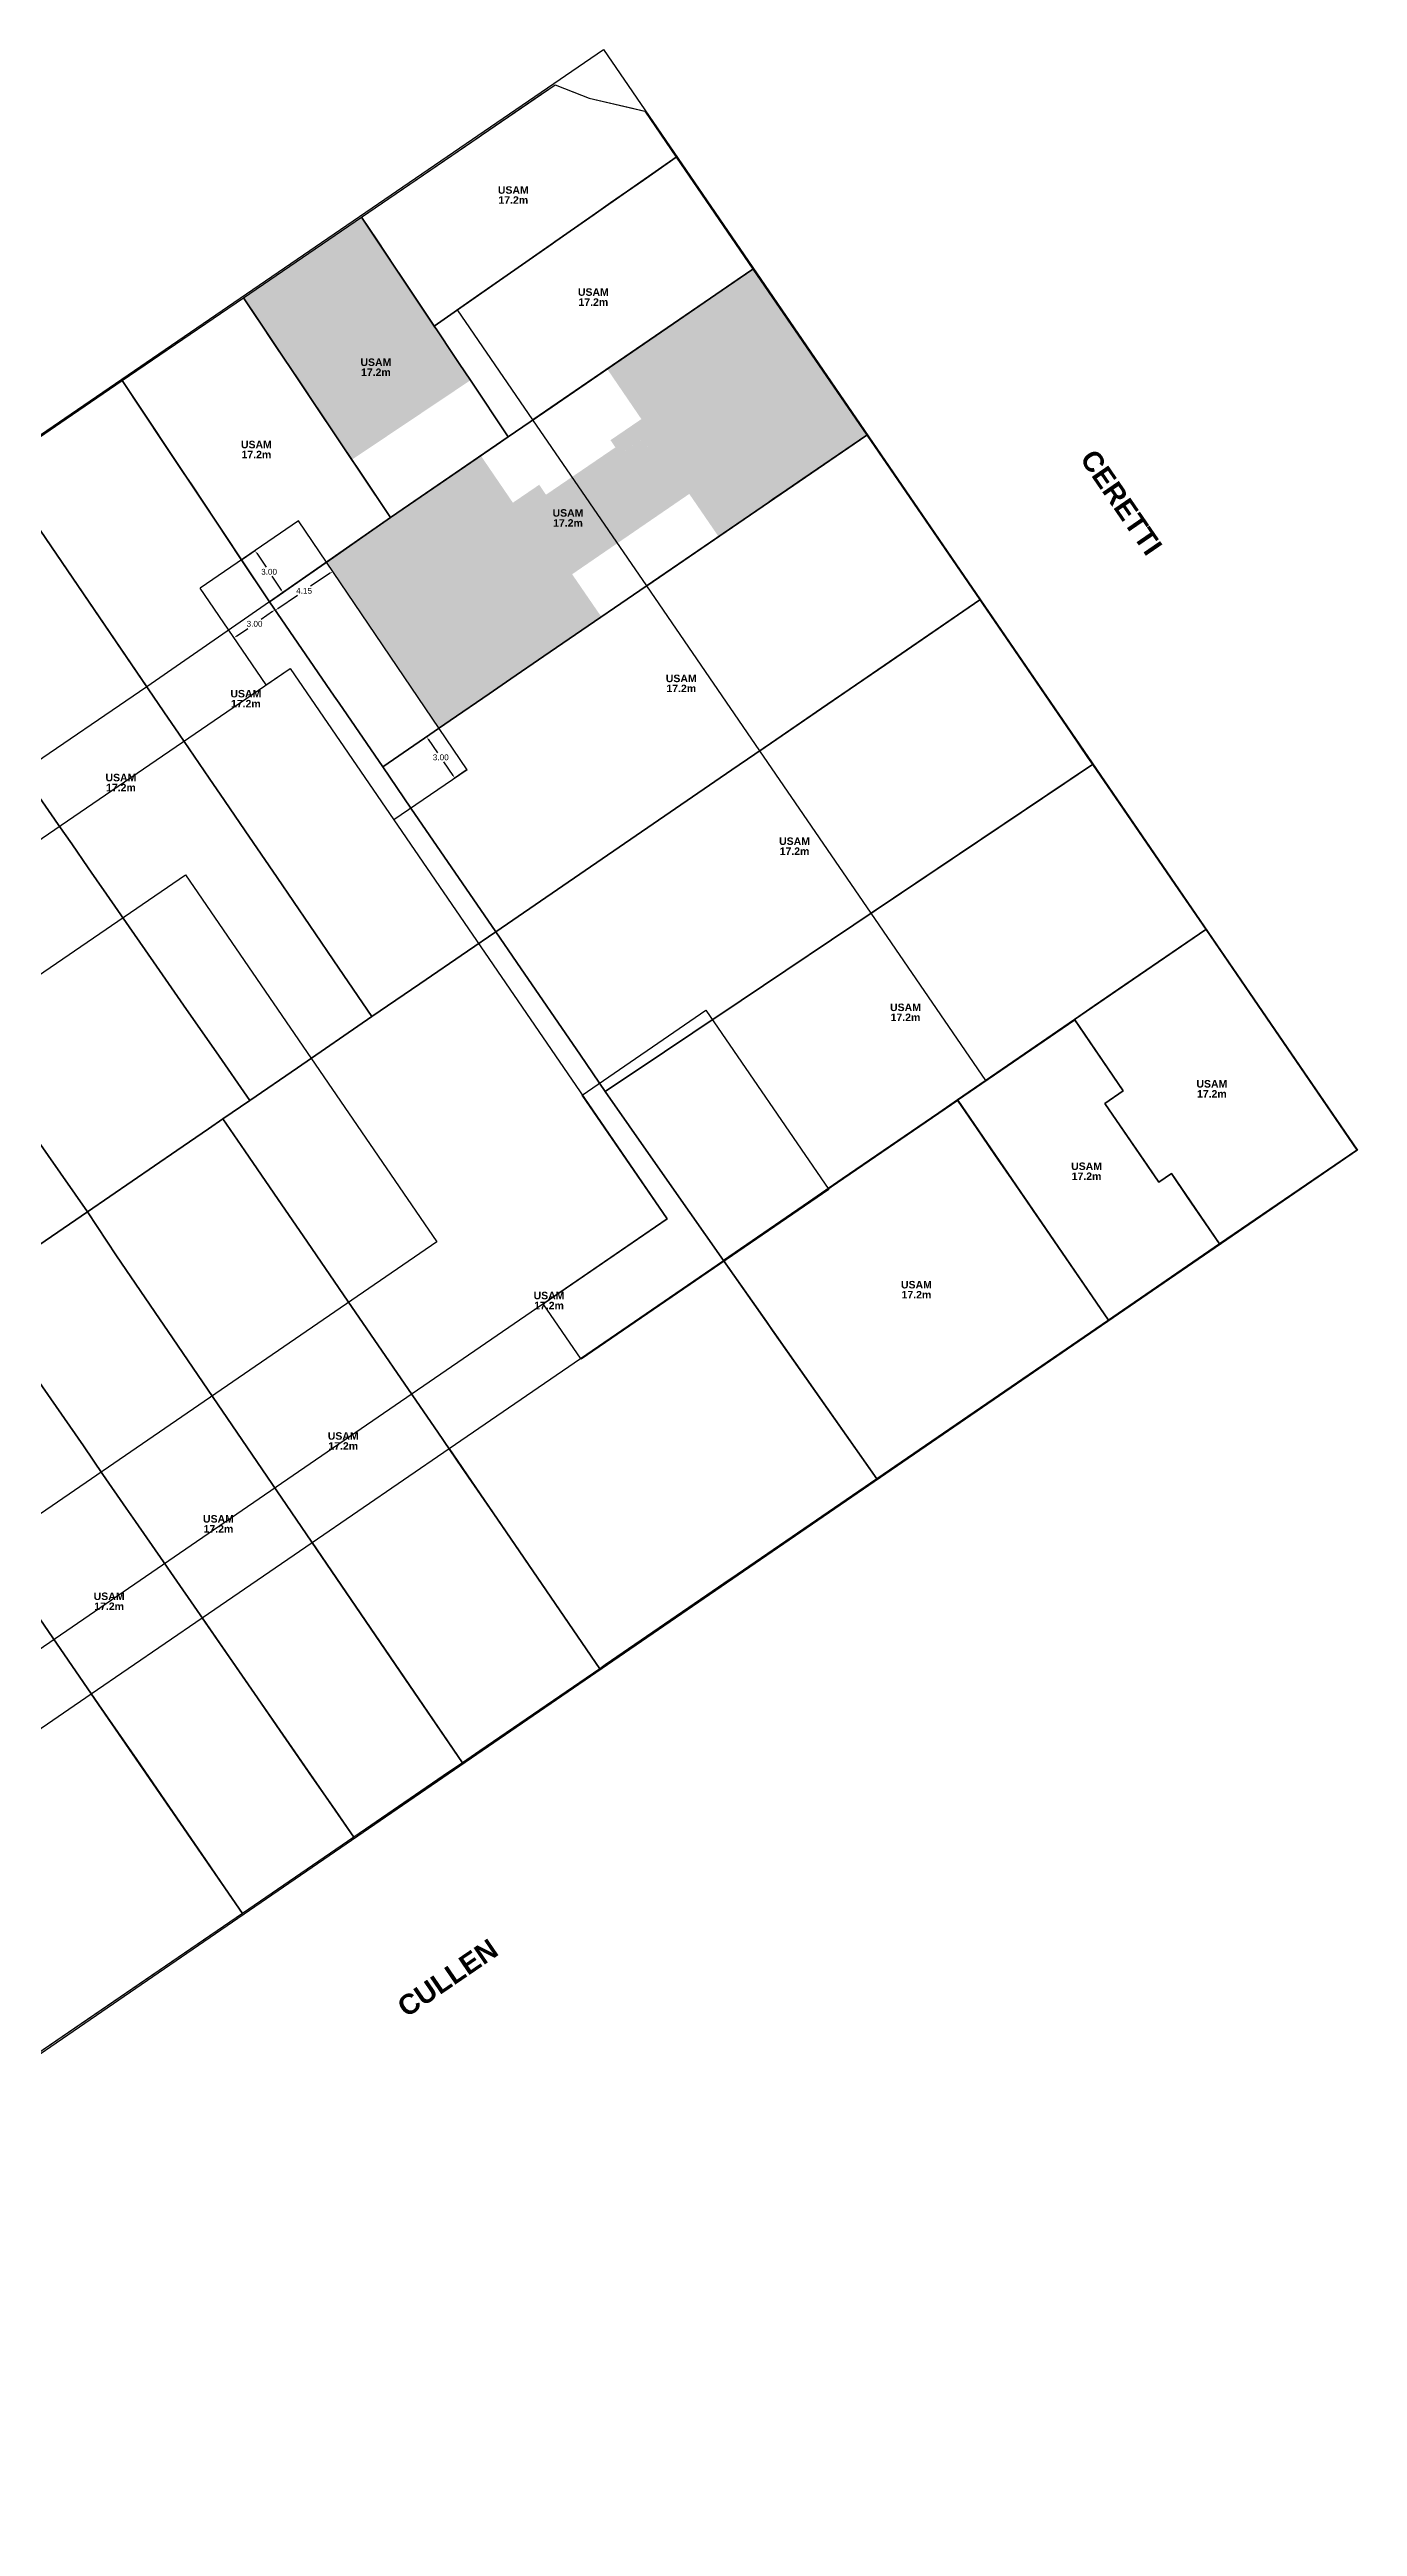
# Model space of a CAD drawing. Header units: metres. Extents: x 6362691 to 6362857, y 6173262 to 6173410.
# Drawn here: x 6362778.1 to 6362856.5, y 6173261.8 to 6173410.4 of the extents above; entities that cross this region are included whole.
import ezdxf
from ezdxf.enums import TextEntityAlignment as Align

# ---------------------------------------------------------------- set-up
doc = ezdxf.new("R2010")
doc.units = ezdxf.units.M
doc.header["$MEASUREMENT"] = 0
doc.linetypes.add('DASHED', pattern=[10, 5, -5])
doc.layers.add('banda_minima', color=6, linetype='Continuous', transparency=0.7)
for name, color, linetype, true_color in [('calles_etiquetas', 250, 'Continuous', 0x282828), ('lfi', 155, 'Continuous', 0x3579b1), ('manzanas', 250, 'Continuous', 0x404040), ('parcelas', 251, 'Continuous', 0x606060), ('parcelas_etiquetas', 251, 'Continuous', 0x606060), ('Tronera SI', 155, 'Continuous', 0x3579b1)]:
    doc.layers.add(name, color=color, linetype=linetype, true_color=true_color)
for name, color, linetype in [('Cotas', 250, 'Continuous'), ('Irregular', 3, 'Continuous'), ('lib', 20, 'Continuous')]:
    doc.layers.add(name, color=color, linetype=linetype)
doc.layers.add('mdr_tejidoconsolidado', color=9, linetype='Continuous', true_color=0xc0c0c0, transparency=0.4)
doc.styles.add('ARIAL', font='arialbd.ttf')
doc.styles.get("Standard").update_dxf_attribs({"font": 'arial.ttf'})
doc.dimstyles.get("Standard").update_dxf_attribs({"dimtxt": 2.5, "dimasz": 2.5, "dimexe": 1.25, "dimexo": 0.625, "dimtad": 1, "dimtxsty": 'Standard', "dimcen": 2.5, "dimazin": 3, "dimtfac": 1, "dimtmove": 0, "dimatfit": 3})

# ---------------------------------------------------------------- blocks, each defined once
blk = doc.blocks.new('*D7')
at = {"layer": 'Cotas', "transparency": 16777216}
for p, q in [((6362789.26, 6173375.23), (6362789.95, 6173375.7)), ((6362791.43, 6173376.71), (6362790.74, 6173376.24))]:
    blk.add_line(p, q, dxfattribs=at)
at = {"layer": 'Cotas', "lineweight": -2, "transparency": 16777216}
for p, q in [((6362791.62, 6173376.76), (6362791.61, 6173376.77)), ((6362789.15, 6173375.08), (6362789.14, 6173375.09))]:
    blk.add_line(p, q, dxfattribs=at)
at = {"layer": 'Cotas', "transparency": 16777216}
for points in [[(6362791.42, 6173376.73), (6362791.45, 6173376.69), (6362791.58, 6173376.81)], [(6362789.24, 6173375.26), (6362789.28, 6173375.21), (6362789.11, 6173375.13)]]:
    blk.add_solid(points, dxfattribs=at)
at = {"layer": 'Defpoints', "color": 0, "transparency": 16777216}
for p in [(6362791.58, 6173376.81), (6362789.11, 6173375.13), (6362789.11, 6173375.13)]:
    blk.add_point(p, dxfattribs=at)
at = {"layer": 'Cotas', "color": 0, "transparency": 16777216, "insert": (6362790.35, 6173375.97), "char_height": 0.18, "attachment_point": 5}
blk.add_mtext('\\A1;{\\H1.94444x;3.00}', dxfattribs=at)
blk = doc.blocks.new('*D9')
at = {"layer": 'Cotas', "transparency": 16777216}
for p, q in [((6362794.89, 6173379.01), (6362793.71, 6173378.22)), ((6362791.75, 6173376.89), (6362792.92, 6173377.68))]:
    blk.add_line(p, q, dxfattribs=at)
at = {"layer": 'Cotas', "lineweight": -2, "transparency": 16777216}
for p, q in [((6362795.05, 6173379.09), (6362795.06, 6173379.08)), ((6362791.62, 6173376.76), (6362791.62, 6173376.75))]:
    blk.add_line(p, q, dxfattribs=at)
at = {"layer": 'Cotas', "transparency": 16777216}
for points in [[(6362794.87, 6173379.04), (6362794.9, 6173378.99), (6362795.04, 6173379.11)], [(6362791.73, 6173376.91), (6362791.76, 6173376.86), (6362791.6, 6173376.79)]]:
    blk.add_solid(points, dxfattribs=at)
at = {"layer": 'Defpoints', "color": 0, "transparency": 16777216}
for p in [(6362795.02, 6173379.14), (6362795.04, 6173379.11), (6362791.58, 6173376.81)]:
    blk.add_point(p, dxfattribs=at)
at = {"layer": 'Cotas', "color": 0, "transparency": 16777216, "insert": (6362793.32, 6173377.95), "char_height": 0.35, "attachment_point": 5}
blk.add_mtext('\\A1;4.15', dxfattribs=at)
blk = doc.blocks.new('*D10')
at = {"layer": 'Cotas', "lineweight": -2, "transparency": 16777216}
for p, q in [((6362801.35, 6173369.66), (6362800.63, 6173369.17)), ((6362803.04, 6173367.19), (6362802.33, 6173366.7))]:
    blk.add_line(p, q, dxfattribs=at)
at = {"layer": 'Cotas', "transparency": 16777216}
for p, q in [((6362800.77, 6173369.05), (6362801.33, 6173368.23)), ((6362802.26, 6173366.87), (6362801.7, 6173367.69))]:
    blk.add_line(p, q, dxfattribs=at)
for points in [[(6362800.79, 6173369.06), (6362800.75, 6173369.03), (6362800.67, 6173369.19)], [(6362802.29, 6173366.89), (6362802.24, 6173366.85), (6362802.36, 6173366.72)]]:
    blk.add_solid(points, dxfattribs=at)
at = {"layer": 'Defpoints', "color": 0, "transparency": 16777216}
for p in [(6362801.4, 6173369.7), (6362802.36, 6173366.72), (6362803.09, 6173367.22)]:
    blk.add_point(p, dxfattribs=at)
at = {"layer": 'Cotas', "color": 0, "transparency": 16777216, "insert": (6362801.52, 6173367.96), "char_height": 0.35, "attachment_point": 5}
blk.add_mtext('\\A1;3.00', dxfattribs=at)
blk = doc.blocks.new('*D16')
at = {"layer": 'Cotas', "lineweight": -2, "transparency": 16777216}
for p, q in [((6362789.62, 6173379.85), (6362790.41, 6173380.38)), ((6362791.3, 6173377.33), (6362792.09, 6173377.86))]:
    blk.add_line(p, q, dxfattribs=at)
at = {"layer": 'Cotas', "transparency": 16777216}
for p, q in [((6362790.48, 6173380.2), (6362791.04, 6173379.36)), ((6362791.96, 6173377.98), (6362791.4, 6173378.82))]:
    blk.add_line(p, q, dxfattribs=at)
for points in [[(6362790.5, 6173380.22), (6362790.45, 6173380.19), (6362790.38, 6173380.35)], [(6362791.98, 6173378), (6362791.93, 6173377.97), (6362792.06, 6173377.83)]]:
    blk.add_solid(points, dxfattribs=at)
at = {"layer": 'Defpoints', "color": 0, "transparency": 16777216}
for p in [(6362789.57, 6173379.81), (6362791.25, 6173377.29), (6362792.06, 6173377.83)]:
    blk.add_point(p, dxfattribs=at)
at = {"layer": 'Cotas', "color": 0, "transparency": 16777216, "insert": (6362791.22, 6173379.09), "char_height": 0.35, "attachment_point": 5}
blk.add_mtext('\\A1;3.00', dxfattribs=at)

msp = doc.modelspace()

# ---------------------------------------------------------------- hatches: boundary and pattern name
at = {"layer": 'mdr_tejidoconsolidado'}
h = msp.add_hatch(color=256, dxfattribs=at)
h.dxf.hatch_style = 1
h.paths.add_polyline_path([(6362797.677, 6173399.009), (6362790.537, 6173394.249), (6362789.68, 6173395.528), (6362796.768, 6173400.372)])
h.paths.add_polyline_path([(6362798.77, 6173397.37), (6362796.524, 6173395.865), (6362791.645, 6173392.595), (6362790.537, 6173394.249), (6362797.677, 6173399.009)])
h.paths.add_polyline_path([(6362799.046, 6173392.101), (6362794.166, 6173388.831), (6362794.081, 6173388.959), (6362792.978, 6173390.604), (6362791.645, 6173392.595), (6362796.524, 6173395.865)])
h.paths.add_polyline_path([(6362801.133, 6173393.826), (6362801.284, 6173393.6), (6362799.046, 6173392.101), (6362796.524, 6173395.865), (6362798.77, 6173397.37)])
h.paths.add_polyline_path([(6362802.303, 6173392.072), (6362795.188, 6173387.307), (6362794.166, 6173388.831), (6362799.046, 6173392.101), (6362801.284, 6173393.6)])
h.paths.add_polyline_path([(6362802.626, 6173391.588), (6362795.512, 6173386.823), (6362795.188, 6173387.307), (6362802.303, 6173392.072)])
h.paths.add_polyline_path([(6362803.298, 6173390.581), (6362796.186, 6173385.816), (6362795.512, 6173386.823), (6362802.626, 6173391.588)])
h = msp.add_hatch(color=256, dxfattribs=at)
h.dxf.hatch_style = 1
h.paths.add_polyline_path([(6362809.28, 6173384.704), (6362810.673, 6173382.662), (6362813.386, 6173384.512), (6362813.148, 6173384.86), (6362814.466, 6173385.759), (6362813.599, 6173387.03), (6362812.284, 6173386.133), (6362811.995, 6173386.556), (6362811.7, 6173386.988), (6362813.553, 6173388.252), (6362811.503, 6173391.258), (6362815.45, 6173393.965), (6362816.316, 6173394.559), (6362819.291, 6173396.598), (6362820.243, 6173397.251), (6362823.217, 6173392.915), (6362823.736, 6173392.157), (6362825.316, 6173389.853), (6362827.07, 6173387.297), (6362823.24, 6173384.671), (6362822.272, 6173384.007), (6362821.421, 6173383.424), (6362821.174, 6173383.254), (6362818.183, 6173381.203), (6362816.426, 6173383.764), (6362809.4, 6173378.944), (6362811.156, 6173376.385), (6362809.608, 6173375.324), (6362807.711, 6173374.023), (6362805.732, 6173372.666), (6362804.423, 6173371.769), (6362802.081, 6173370.163), (6362801.415, 6173369.707), (6362794.654, 6173379.666), (6362795.103, 6173379.979), (6362795.198, 6173380.045), (6362796.637, 6173381.049), (6362797.528, 6173381.67), (6362798.507, 6173382.351), (6362803.921, 6173386.059), (6362805.845, 6173383.237), (6362807.424, 6173384.314), (6362807.831, 6173383.716)])
h.paths.add_polyline_path([(6362809.28, 6173384.704), (6362811.995, 6173386.556), (6362812.284, 6173386.132), (6362813.599, 6173387.029), (6362814.466, 6173385.759), (6362813.148, 6173384.86), (6362813.386, 6173384.512), (6362810.673, 6173382.662)], flags=17)

# ---------------------------------------------------------------- linework, layer by layer
at = {"layer": 'banda_minima', "linetype": 'DASHED', "ltscale": 5}
for points in [[(6362796.768, 6173400.372), (6362808.384, 6173408.313), (6362810.42, 6173407.502), (6362813.753, 6173406.73), (6362815.644, 6173403.97), (6362801.133, 6173393.826), (6362796.768, 6173400.372)], [(6362807.048, 6173388.202), (6362802.53, 6173394.803), (6362815.644, 6173403.97), (6362820.243, 6173397.251), (6362807.048, 6173388.202)], [(6362798.507, 6173382.352), (6362789.68, 6173395.528), (6362796.768, 6173400.372), (6362805.564, 6173387.185), (6362798.507, 6173382.352)], [(6362807.048, 6173388.202), (6362820.243, 6173397.251), (6362827.07, 6173387.297), (6362813.874, 6173378.249), (6362807.048, 6173388.202)], [(6362789.68, 6173395.528), (6362798.507, 6173382.352), (6362791.25, 6173377.295), (6362782.406, 6173390.561), (6362789.68, 6173395.528)], [(6362774.877, 6173385.41), (6362782.406, 6173390.561), (6362791.25, 6173377.295), (6362783.894, 6173372.193), (6362774.877, 6173385.41)], [(6362833.856, 6173377.402), (6362820.659, 6173368.356), (6362813.874, 6173378.249), (6362827.07, 6173387.297), (6362833.856, 6173377.402)], [(6362767.273, 6173380.215), (6362774.877, 6173385.41), (6362783.894, 6173372.193), (6362776.394, 6173367.069), (6362767.273, 6173380.215)], [(6362820.659, 6173368.355), (6362833.856, 6173377.402), (6362840.619, 6173367.526), (6362827.334, 6173358.609), (6362820.659, 6173368.355)], [(6362840.619, 6173367.526), (6362847.404, 6173357.631), (6362834.21, 6173348.581), (6362827.333, 6173358.609), (6362840.619, 6173367.526)], [(6362856.467, 6173344.401), (6362848.233, 6173338.767), (6362845.343, 6173342.987), (6362844.592, 6173342.466), (6362841.358, 6173347.2), (6362842.458, 6173347.957), (6362839.527, 6173352.236), (6362847.404, 6173357.631), (6362856.467, 6173344.401)], [(6362848.233, 6173338.767), (6362841.571, 6173334.189), (6362832.523, 6173347.391), (6362839.545, 6173352.209), (6362842.458, 6173347.957), (6362841.358, 6173347.2), (6362844.592, 6173342.466), (6362845.343, 6173342.987), (6362848.233, 6173338.767)], [(6362832.526, 6173347.387), (6362841.571, 6173334.189), (6362827.672, 6173324.674), (6362818.481, 6173337.773), (6362832.526, 6173347.387)], [(6362827.672, 6173324.674), (6362811.059, 6173313.29), (6362802.014, 6173326.489), (6362818.481, 6173337.773), (6362827.672, 6173324.674)], [(6362802.014, 6173326.489), (6362811.059, 6173313.29), (6362802.817, 6173307.649), (6362793.797, 6173320.863), (6362802.014, 6173326.489)], [(6362796.296, 6173303.184), (6362787.2, 6173316.347), (6362793.797, 6173320.863), (6362802.817, 6173307.649), (6362796.296, 6173303.184)], [(6362796.296, 6173303.184), (6362789.633, 6173298.61), (6362780.557, 6173311.786), (6362787.2, 6173316.347), (6362796.296, 6173303.184)], [(6362789.633, 6173298.61), (6362775.338, 6173288.824), (6362766.298, 6173302.026), (6362780.557, 6173311.786), (6362789.633, 6173298.61)]]:
    msp.add_lwpolyline(points, close=True, dxfattribs=at)
at = {"layer": 'Irregular'}
for p, q in [((6362792.976, 6173382.154), (6362787.085, 6173378.108)), ((6362803.095, 6173367.221), (6362792.976, 6173382.154)), ((6362791.037, 6173372.301), (6362787.085, 6173378.108)), ((6362803.095, 6173367.221), (6362798.696, 6173364.208))]:
    msp.add_line(p, q, dxfattribs=at)
msp.add_lwpolyline([(6362791.037, 6173372.301), (6362792.479, 6173373.283), (6362798.696, 6173364.208)], dxfattribs=at)
at = {"layer": 'lfi', "color": 155, "true_color": 0x3579b1}
msp.add_lwpolyline([(6362792.477, 6173373.287), (6362815.091, 6173340.278), (6362754.923, 6173298.991), (6362732.208, 6173332.048), (6362792.477, 6173373.287)], close=True, dxfattribs=at)
at = {"layer": 'lib'}
msp.add_lwpolyline([(6362786.209, 6173360.908), (6362801.285, 6173338.902), (6362761.174, 6173311.378), (6362746.031, 6173333.416), (6362786.209, 6173360.908)], close=True, dxfattribs=at)
at = {"layer": 'manzanas', "color": 250, "true_color": 0x404040}
msp.add_lwpolyline([(6362811.279, 6173410.422), (6362856.507, 6173344.405), (6362736.172, 6173261.831), (6362690.742, 6173327.945), (6362811.279, 6173410.422)], close=True, dxfattribs=at)
at = {"layer": 'parcelas', "color": 251, "true_color": 0x606060}
for points in [[(6362803.819, 6173405.192), (6362803.984, 6173405.306), (6362807.349, 6173407.605), (6362808.384, 6173408.313), (6362809.51, 6173407.864), (6362810.42, 6173407.502), (6362813.023, 6173406.9), (6362813.753, 6173406.73), (6362814.055, 6173406.29), (6362814.336, 6173405.88), (6362815.184, 6173404.642), (6362815.644, 6173403.97), (6362813.671, 6173402.59), (6362811.706, 6173401.217), (6362810.718, 6173400.526), (6362808.371, 6173398.886), (6362808.206, 6173398.771), (6362806.624, 6173397.665), (6362803.672, 6173395.602), (6362801.133, 6173393.826), (6362798.77, 6173397.37), (6362797.677, 6173399.009), (6362796.768, 6173400.372), (6362803.819, 6173405.192)], [(6362808.203, 6173388.994), (6362805.564, 6173387.185), (6362803.298, 6173390.581), (6362802.626, 6173391.588), (6362802.303, 6173392.072), (6362801.284, 6173393.6), (6362801.133, 6173393.826), (6362803.672, 6173395.602), (6362806.624, 6173397.665), (6362808.206, 6173398.771), (6362808.371, 6173398.886), (6362810.718, 6173400.526), (6362811.706, 6173401.217), (6362813.671, 6173402.59), (6362815.644, 6173403.97), (6362816.405, 6173402.859), (6362818.535, 6173399.747), (6362820.243, 6173397.251), (6362819.29, 6173396.598), (6362815.45, 6173393.965), (6362808.845, 6173389.435), (6362808.203, 6173388.994)], [(6362791.645, 6173392.595), (6362790.537, 6173394.249), (6362789.68, 6173395.528), (6362796.768, 6173400.372), (6362797.677, 6173399.009), (6362798.77, 6173397.37), (6362801.133, 6173393.826), (6362801.284, 6173393.6), (6362802.303, 6173392.072), (6362802.626, 6173391.588), (6362803.298, 6173390.581), (6362805.564, 6173387.185), (6362804.836, 6173386.687), (6362798.507, 6173382.352), (6362796.503, 6173385.344), (6362796.186, 6173385.816), (6362795.512, 6173386.823), (6362795.188, 6173387.307), (6362794.166, 6173388.831), (6362792.979, 6173390.604), (6362791.645, 6173392.595)], [(6362791.25, 6173377.295), (6362795.103, 6173379.979), (6362796.637, 6173381.049), (6362798.507, 6173382.352), (6362804.836, 6173386.687), (6362805.564, 6173387.185), (6362808.203, 6173388.994), (6362808.845, 6173389.435), (6362815.45, 6173393.965), (6362819.29, 6173396.598), (6362820.243, 6173397.251), (6362823.217, 6173392.915), (6362823.736, 6173392.157), (6362825.316, 6173389.853), (6362827.07, 6173387.297), (6362823.24, 6173384.67), (6362822.272, 6173384.007), (6362821.421, 6173383.424), (6362821.173, 6173383.254), (6362809.608, 6173375.324), (6362807.711, 6173374.023), (6362805.732, 6173372.666), (6362804.423, 6173371.77), (6362802.081, 6173370.163), (6362798.035, 6173367.39), (6362795.423, 6173371.202), (6362795.126, 6173371.636), (6362791.25, 6173377.295)], [(6362782.406, 6173390.561), (6362789.68, 6173395.528), (6362790.537, 6173394.249), (6362791.645, 6173392.595), (6362792.979, 6173390.604), (6362794.166, 6173388.831), (6362795.188, 6173387.307), (6362795.512, 6173386.823), (6362796.186, 6173385.816), (6362796.503, 6173385.344), (6362798.507, 6173382.352), (6362796.637, 6173381.049), (6362795.103, 6173379.979), (6362791.25, 6173377.295), (6362789.513, 6173379.898), (6362786.579, 6173384.3), (6362786.091, 6173385.033), (6362784.929, 6173386.775), (6362782.406, 6173390.561)], [(6362827.07, 6173387.297), (6362833.856, 6173377.402), (6362828.207, 6173373.529), (6362824.704, 6173371.128), (6362821.308, 6173368.8), (6362818.987, 6173367.21), (6362814.255, 6173363.965), (6362811.203, 6173361.873), (6362804.814, 6173357.494), (6362799.733, 6173364.911), (6362798.035, 6173367.39), (6362802.081, 6173370.163), (6362804.423, 6173371.77), (6362805.732, 6173372.666), (6362807.711, 6173374.023), (6362809.608, 6173375.324), (6362821.173, 6173383.254), (6362821.421, 6173383.424), (6362822.272, 6173384.007), (6362823.24, 6173384.67), (6362827.07, 6173387.297)], [(6362818.987, 6173367.21), (6362821.308, 6173368.8), (6362824.704, 6173371.128), (6362828.207, 6173373.529), (6362833.856, 6173377.402), (6362834.016, 6173377.164), (6362838.807, 6173370.171), (6362840.321, 6173367.961), (6362840.619, 6173367.526), (6362838.955, 6173366.41), (6362833.724, 6173362.898), (6362827.628, 6173358.806), (6362819.539, 6173353.378), (6362816.631, 6173351.428), (6362814.947, 6173350.297), (6362811.385, 6173347.906), (6362809.892, 6173350.085), (6362806.076, 6173355.652), (6362804.814, 6173357.494), (6362811.203, 6173361.873), (6362814.255, 6173363.965), (6362818.987, 6173367.21)], [(6362841.749, 6173365.878), (6362845.989, 6173359.697), (6362847.404, 6173357.631), (6362842.181, 6173354.051), (6362840.721, 6173353.05), (6362839.527, 6173352.236), (6362832.508, 6173347.412), (6362831.386, 6173346.642), (6362825.606, 6173342.671), (6362823.586, 6173341.284), (6362821.914, 6173340.135), (6362818.479, 6173337.776), (6362815.379, 6173342.203), (6362812.815, 6173345.863), (6362811.385, 6173347.906), (6362814.947, 6173350.297), (6362816.631, 6173351.428), (6362819.539, 6173353.378), (6362827.628, 6173358.806), (6362833.724, 6173362.898), (6362838.955, 6173366.41), (6362840.619, 6173367.526), (6362841.749, 6173365.878)], [(6362827.672, 6173324.674), (6362819.291, 6173318.932), (6362818.883, 6173318.653), (6362811.383, 6173313.515), (6362811.059, 6173313.29), (6362804.876, 6173322.311), (6362803.541, 6173324.26), (6362802.79, 6173325.356), (6362801.334, 6173327.482), (6362801.164, 6173327.73), (6362795.946, 6173335.343), (6362793.528, 6173338.872), (6362791.512, 6173341.815), (6362789.766, 6173344.362), (6362788.456, 6173346.274), (6362790.059, 6173347.378), (6362792.926, 6173349.343), (6362797.393, 6173352.405), (6362800.266, 6173354.375), (6362803.128, 6173356.339), (6362804.814, 6173357.494), (6362806.076, 6173355.652), (6362809.892, 6173350.085), (6362811.385, 6173347.906), (6362812.815, 6173345.863), (6362815.379, 6173342.203), (6362818.479, 6173337.776), (6362821.05, 6173334.112), (6362821.42, 6173333.584), (6362827.672, 6173324.674)], [(6362855.668, 6173345.567), (6362856.467, 6173344.401), (6362855.268, 6173343.581), (6362848.233, 6173338.767), (6362846.331, 6173341.543), (6362845.343, 6173342.987), (6362844.592, 6173342.466), (6362843.907, 6173343.469), (6362843.687, 6173343.791), (6362842.24, 6173345.909), (6362841.358, 6173347.2), (6362842.458, 6173347.957), (6362839.527, 6173352.236), (6362840.721, 6173353.05), (6362842.181, 6173354.051), (6362847.404, 6173357.631), (6362855.668, 6173345.567)], [(6362848.233, 6173338.767), (6362848.027, 6173338.626), (6362847.75, 6173338.435), (6362842.414, 6173334.771), (6362841.825, 6173334.373), (6362841.571, 6173334.189), (6362837.772, 6173339.732), (6362837.062, 6173340.767), (6362836.947, 6173340.936), (6362836.155, 6173342.091), (6362835.894, 6173342.472), (6362835.436, 6173343.141), (6362834.764, 6173344.121), (6362832.508, 6173347.412), (6362839.527, 6173352.236), (6362842.458, 6173347.957), (6362841.358, 6173347.2), (6362842.24, 6173345.909), (6362843.687, 6173343.791), (6362843.907, 6173343.469), (6362844.592, 6173342.466), (6362845.343, 6173342.987), (6362846.331, 6173341.543), (6362848.233, 6173338.767)], [(6362821.914, 6173340.135), (6362823.586, 6173341.284), (6362825.606, 6173342.671), (6362831.386, 6173346.642), (6362832.508, 6173347.412), (6362834.764, 6173344.121), (6362835.436, 6173343.141), (6362835.894, 6173342.472), (6362836.155, 6173342.091), (6362836.947, 6173340.936), (6362837.062, 6173340.767), (6362837.772, 6173339.732), (6362841.571, 6173334.189), (6362834.654, 6173329.454), (6362827.672, 6173324.674), (6362821.42, 6173333.584), (6362821.05, 6173334.112), (6362818.479, 6173337.776), (6362821.914, 6173340.135)], [(6362789.766, 6173344.362), (6362791.512, 6173341.815), (6362793.528, 6173338.872), (6362795.946, 6173335.343), (6362801.164, 6173327.73), (6362801.334, 6173327.482), (6362802.79, 6173325.356), (6362803.541, 6173324.26), (6362804.876, 6173322.311), (6362811.059, 6173313.29), (6362803.853, 6173308.364), (6362802.817, 6173307.649), (6362799.404, 6173312.649), (6362788.419, 6173328.741), (6362785.161, 6173333.515), (6362784.643, 6173334.274), (6362782.067, 6173338.047), (6362780.32, 6173340.705), (6362785.689, 6173344.379), (6362787.59, 6173345.681), (6362788.456, 6173346.274), (6362789.766, 6173344.362)], [(6362789.633, 6173298.61), (6362781.379, 6173292.96), (6362775.338, 6173288.824), (6362774.008, 6173290.766), (6362772.305, 6173293.253), (6362767.874, 6173299.724), (6362763.343, 6173306.34), (6362761.73, 6173308.696), (6362755.294, 6173318.096), (6362752.307, 6173322.458), (6362746.772, 6173330.541), (6362744.847, 6173333.353), (6362752.33, 6173338.478), (6362759.017, 6173343.058), (6362759.443, 6173342.439), (6362766.949, 6173331.541), (6362774.623, 6173320.402), (6362778.243, 6173315.146), (6362781.012, 6173311.125), (6362783.279, 6173307.835), (6362785.689, 6173304.336), (6362787.407, 6173301.842), (6362788.353, 6173300.469), (6362789.633, 6173298.61)], [(6362801.656, 6173306.854), (6362796.296, 6173303.184), (6362795.017, 6173305.035), (6362793.805, 6173306.789), (6362792.069, 6173309.301), (6362790.337, 6173311.808), (6362787.081, 6173316.519), (6362785.327, 6173319.056), (6362784.885, 6173319.696), (6362783.205, 6173322.128), (6362782.657, 6173322.92), (6362781.257, 6173324.947), (6362780.08, 6173326.651), (6362776.812, 6173331.379), (6362773.568, 6173336.074), (6362777.082, 6173338.484), (6362780.32, 6173340.705), (6362782.067, 6173338.047), (6362784.643, 6173334.274), (6362785.161, 6173333.515), (6362788.419, 6173328.741), (6362799.404, 6173312.649), (6362802.817, 6173307.649), (6362801.656, 6173306.854)]]:
    msp.add_lwpolyline(points, close=True, dxfattribs=at)
for points in [[(6362774.877, 6173385.41), (6362779.684, 6173388.699), (6362782.406, 6173390.561), (6362784.929, 6173386.775), (6362786.091, 6173385.033), (6362786.579, 6173384.3), (6362789.513, 6173379.898), (6362791.25, 6173377.295), (6362795.126, 6173371.636), (6362795.423, 6173371.202), (6362798.035, 6173367.39), (6362799.733, 6173364.911), (6362804.814, 6173357.494), (6362803.128, 6173356.339), (6362800.266, 6173354.375), (6362797.393, 6173352.405), (6362795.404, 6173355.321), (6362793.656, 6173357.883), (6362791.697, 6173360.754), (6362789.784, 6173363.559), (6362788.543, 6173365.377), (6362787.631, 6173366.716), (6362785.827, 6173369.359), (6362784.913, 6173370.699), (6362782.096, 6173374.827), (6362774.877, 6173385.41)], [(6362774.877, 6173385.41), (6362782.096, 6173374.827), (6362784.913, 6173370.699), (6362785.827, 6173369.359), (6362787.631, 6173366.716), (6362788.543, 6173365.377), (6362789.784, 6173363.559), (6362791.697, 6173360.754), (6362793.656, 6173357.883), (6362795.404, 6173355.321), (6362797.393, 6173352.405), (6362792.926, 6173349.343), (6362790.059, 6173347.378), (6362788.041, 6173350.285), (6362786.275, 6173352.829), (6362784.289, 6173355.691), (6362782.334, 6173358.509), (6362781.291, 6173360.011), (6362781.049, 6173360.361), (6362780.378, 6173361.327), (6362779.381, 6173362.765), (6362778.614, 6173363.87), (6362778.354, 6173364.244), (6362776.406, 6173367.052)], [(6362776.406, 6173367.052), (6362778.354, 6173364.244), (6362778.614, 6173363.87), (6362779.381, 6173362.765), (6362780.378, 6173361.327), (6362781.049, 6173360.361), (6362781.291, 6173360.011), (6362782.334, 6173358.509), (6362784.289, 6173355.691), (6362786.275, 6173352.829), (6362788.041, 6173350.285), (6362790.059, 6173347.378), (6362788.456, 6173346.274), (6362787.59, 6173345.681), (6362785.689, 6173344.379), (6362780.32, 6173340.705), (6362775.608, 6173347.454)], [(6362775.608, 6173347.454), (6362780.32, 6173340.705), (6362777.082, 6173338.484)], [(6362776.812, 6173331.379), (6362780.08, 6173326.651), (6362781.257, 6173324.947), (6362782.657, 6173322.92), (6362783.205, 6173322.128), (6362784.885, 6173319.696), (6362785.327, 6173319.056), (6362787.081, 6173316.519), (6362790.337, 6173311.808), (6362792.069, 6173309.301), (6362793.805, 6173306.789), (6362795.017, 6173305.035), (6362795.017, 6173305.035), (6362796.296, 6173303.184), (6362789.633, 6173298.61), (6362788.353, 6173300.469), (6362787.407, 6173301.842), (6362785.689, 6173304.336), (6362783.279, 6173307.835), (6362781.012, 6173311.125), (6362778.243, 6173315.146), (6362774.623, 6173320.402)]]:
    msp.add_lwpolyline(points, dxfattribs=at)
at = {"layer": 'Tronera SI', "color": 155, "true_color": 0x3579b1}
msp.add_lwpolyline([(6362810.004, 6173347.703), (6362817.429, 6173352.789), (6362824.789, 6173342.045), (6362809.95, 6173331.863), (6362807.67, 6173335.186), (6362815.091, 6173340.278), (6362810.004, 6173347.703)], close=True, dxfattribs=at)

# ---------------------------------------------------------------- texts
at = {"layer": 'calles_etiquetas', "color": 7, "style": 'ARIAL'}
for s, rotation, p in [('CERETTI', -55.55298, (6362842.345, 6173383.259)), ('CULLEN', 34.3411, (6362801.928, 6173294.745))]:
    msp.add_text(s, height=1.2, rotation=rotation, dxfattribs=at).set_placement(p, align=Align.MIDDLE_CENTER)
at = {"layer": 'parcelas_etiquetas', "color": 252, "style": 'ARIAL'}
for s, p in [('USAM', (6362805.87, 6173401.995)), ('17.2m', (6362805.87, 6173401.395)), ('USAM', (6362810.672, 6173395.872)), ('17.2m', (6362810.672, 6173395.272)), ('USAM', (6362797.627, 6173391.663)), ('17.2m', (6362797.627, 6173391.063)), ('USAM', (6362790.46, 6173386.727)), ('17.2m', (6362790.46, 6173386.127)), ('USAM', (6362809.15, 6173382.623)), ('17.2m', (6362809.15, 6173382.023)), ('USAM', (6362815.945, 6173372.696)), ('USAM', (6362789.826, 6173371.781)), ('17.2m', (6362789.826, 6173371.181)), ('17.2m', (6362815.945, 6173372.096)), ('USAM', (6362782.334, 6173366.748)), ('17.2m', (6362782.334, 6173366.148)), ('USAM', (6362822.739, 6173362.93)), ('17.2m', (6362822.739, 6173362.33)), ('USAM', (6362829.395, 6173352.964)), ('17.2m', (6362829.395, 6173352.364)), ('USAM', (6362847.772, 6173348.374)), ('17.2m', (6362847.772, 6173347.774)), ('USAM', (6362840.256, 6173343.43)), ('17.2m', (6362840.256, 6173342.83)), ('USAM', (6362808.013, 6173335.675)), ('USAM', (6362830.052, 6173336.326)), ('17.2m', (6362830.052, 6173335.726)), ('17.2m', (6362808.013, 6173335.075)), ('USAM', (6362795.668, 6173327.25)), ('17.2m', (6362795.668, 6173326.65)), ('USAM', (6362788.183, 6173322.278)), ('17.2m', (6362788.183, 6173321.678)), ('USAM', (6362781.625, 6173317.632)), ('17.2m', (6362781.625, 6173317.032))]:
    msp.add_text(s, height=0.45, dxfattribs=at).set_placement(p, align=Align.MIDDLE_CENTER)

# ---------------------------------------------------------------- dimensions: what is measured, and where the dimension line sits
at = {"layer": 'Cotas'}
for p1, p2, distance, text, override, picture, middle in [((6362789.57, 6173379.814), (6362791.25, 6173377.295), 0.969, '3.00', {"dimtxt": 0.35, "dimasz": 0.18, "dimexe": 0.044, "dimexo": 0.0625, "dimgap": 0.09, "dimtad": 0, "dimtih": 1, "dimtoh": 1, "dimzin": 0, "dimdsep": 46, "dimcen": 0.09, "dimclrd": 256, "dimclre": 256, "dimadec": 0, "dimazin": 0, "dimtofl": 0, "dimtolj": 1, "dimtzin": 0, "dimlwd": -1}, '*D16', (6362791.216, 6173379.092)), ((6362791.581, 6173376.811), (6362789.111, 6173375.131), 0, '{\\H1.94444x;3.00}', {"dimtxt": 0.18, "dimasz": 0.18, "dimexe": 0.044, "dimexo": 0.0625, "dimgap": 0.09, "dimtad": 0, "dimtih": 1, "dimtoh": 1, "dimzin": 0, "dimdsep": 46, "dimcen": 0.09, "dimclrd": 256, "dimclre": 256, "dimadec": 0, "dimazin": 0, "dimtofl": 0, "dimtolj": 1, "dimtzin": 0, "dimlwd": -1}, '*D7', (6362790.346, 6173375.971))]:
    dim = msp.add_aligned_dim(p1=p1, p2=p2, distance=distance, text=text, dimstyle='Standard', override=override, dxfattribs=at)
    dim.commit()
    dim.dimension.update_dxf_attribs({"geometry": picture, "text_midpoint": middle})
for p1, p2, distance, picture, middle in [((6362791.581, 6173376.811), (6362795.018, 6173379.14), -0.031, '*D9', (6362793.317, 6173377.95)), ((6362801.399, 6173369.695), (6362803.095, 6173367.221), -0.885, '*D10', (6362801.517, 6173367.958))]:
    dim = msp.add_aligned_dim(p1=p1, p2=p2, distance=distance, dimstyle='Standard', override={"dimtxt": 0.35, "dimasz": 0.18, "dimexe": 0.044, "dimexo": 0.0625, "dimgap": 0.09, "dimtad": 0, "dimtih": 1, "dimtoh": 1, "dimzin": 0, "dimdsep": 46, "dimcen": 0.09, "dimclrd": 256, "dimclre": 256, "dimadec": 0, "dimazin": 0, "dimtofl": 0, "dimtolj": 1, "dimtzin": 0, "dimlwd": -1}, dxfattribs=at)
    dim.commit()
    dim.dimension.update_dxf_attribs({"geometry": picture, "text_midpoint": middle})

doc.saveas('drawing.dxf')
